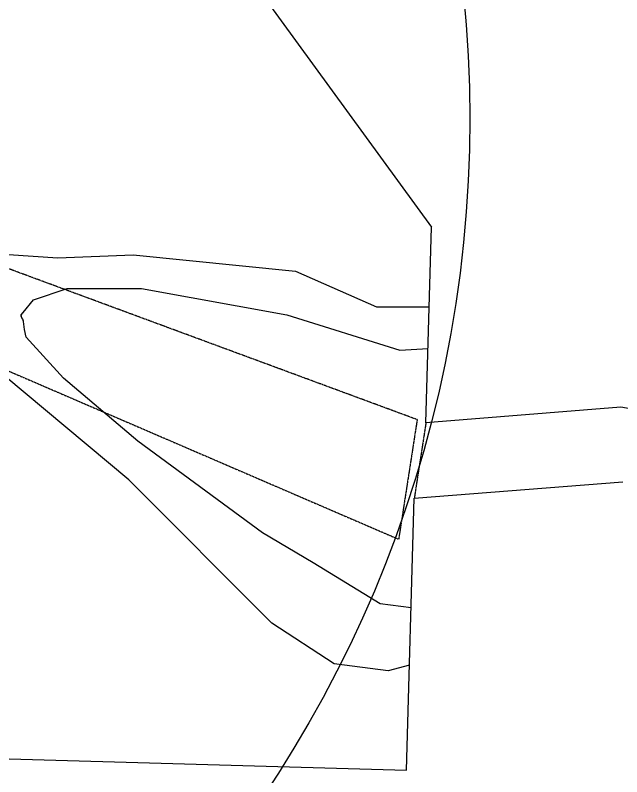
# Model space of a CAD drawing. Header units: inches. Extents: x -43639 to 75791, y -33466 to 47612.
# Drawn here: x 25292 to 33110, y -989 to 8828 of the extents above; entities that cross this region are included whole.
import ezdxf

# ---------------------------------------------------------------- set-up
doc = ezdxf.new("R2010")
doc.units = ezdxf.units.IN
doc.header["$LTSCALE"] = 8
doc.header["$MEASUREMENT"] = 0
doc.linetypes.add('DASHED', pattern=[0.75, 0.5, -0.25])
doc.layers.get('0').update_dxf_attribs({"linetype": 'CONTINUOUS'})
for name, color, linetype in [('A-Elev', 7, 'CONTINUOUS'), ('CONT-HGH', 6, 'DASHED'), ('easement_JDCF', 7, 'DASHED')]:
    doc.layers.add(name, color=color, linetype=linetype)

msp = doc.modelspace()

# ---------------------------------------------------------------- linework, layer by layer
for p, q in [((24691.8, 14288.5), (30658.2, 6093.9)), ((30586.2, 3575.3), (30658.2, 6093.9)), ((33098.1, 3773.5), (30586.2, 3575.3)), ((45045.9, 1740.9), (33098.1, 3773.5)), ((30435.3, 2600.4), (33121.4, 2812.3)), ((30334.9, -905.1), (30435.3, 2600.4)), ((2.9, -37.9), (30334.9, -905.1))]:
    msp.add_line(p, q)
at = {"layer": 'A-Elev'}
msp.add_circle((15493.2, 7498.6, 24022.6), 15658.3, dxfattribs=at)
at = {"layer": 'CONT-HGH', "color": 252, "linetype": 'Continuous'}
for points, elevation in [([(24631.9, 5780.8), (25841.3, 5702.1), (26811.8, 5740.9), (28905.9, 5527.2), (29949.4, 5070.9), (30628.9, 5067.7)], 8280), ([(30394.9, 1190.3), (29997.6, 1238.9), (29133.1, 1767.9), (28480.3, 2155.8), (26872.6, 3335.2), (26872.6, 3335.2), (25912.6, 4151.2), (25432.6, 4679.2), (25412.3, 4778.8), (25399.4, 4877.7), (25388.2, 4912), (25377.9, 4929.1), (25369.2, 4943.4), (25369.2, 4943.4), (25370.4, 4965.3), (25394, 4995.9), (25528.6, 5159.2), (25960.6, 5303.2), (26920.6, 5303.2), (28792.6, 4967.2), (30249.6, 4509.8), (30613.6, 4532.1)], 8640)]:
    msp.add_lwpolyline(points, dxfattribs=dict(at, elevation=elevation))
at = {"layer": 'CONT-HGH', "color": 252, "linetype": 'Continuous', "elevation": 8280}
msp.add_lwpolyline([(30373.7, 448), (30099.2, 375.6), (29402.9, 465.6), (28600.1, 989.6), (28600.1, 989.6), (26757, 2839.8), (24605.9, 4634), (24383.6, 4931.9, 0.035989), (24336, 4977), (24251.9, 5045.9, 0.032306), (24175.4, 5100.9), (24139.6, 5123.2, -0.102644)], format="xyb", dxfattribs=at)
at = {"layer": 'CONT-HGH', "elevation": 8400}
msp.add_lwpolyline([(25399.4, 4877.7), (25398.9, 4881.2, 0.103758), (25388.2, 4912), (25369.2, 4943.4, -0.309252), (25370.4, 4965.3), (25394, 4995.9, -0.339487), (25395.8, 4996.4), (25398.9, 4995.1)], format="xyb", dxfattribs=at)
at = {"layer": 'easement_JDCF'}
for p, q in [((30472.9, 3614.7, 8016), (21853.7, 6798.5, 8016)), ((24066, 4733.4, 8016), (30234.1, 2073, 8016)), ((30472.9, 3614.7, 8016), (30234.1, 2073, 8016)), ((30586.2, 3575.3), (30435.3, 2600.4))]:
    msp.add_line(p, q, dxfattribs=at)

doc.saveas('drawing.dxf')
